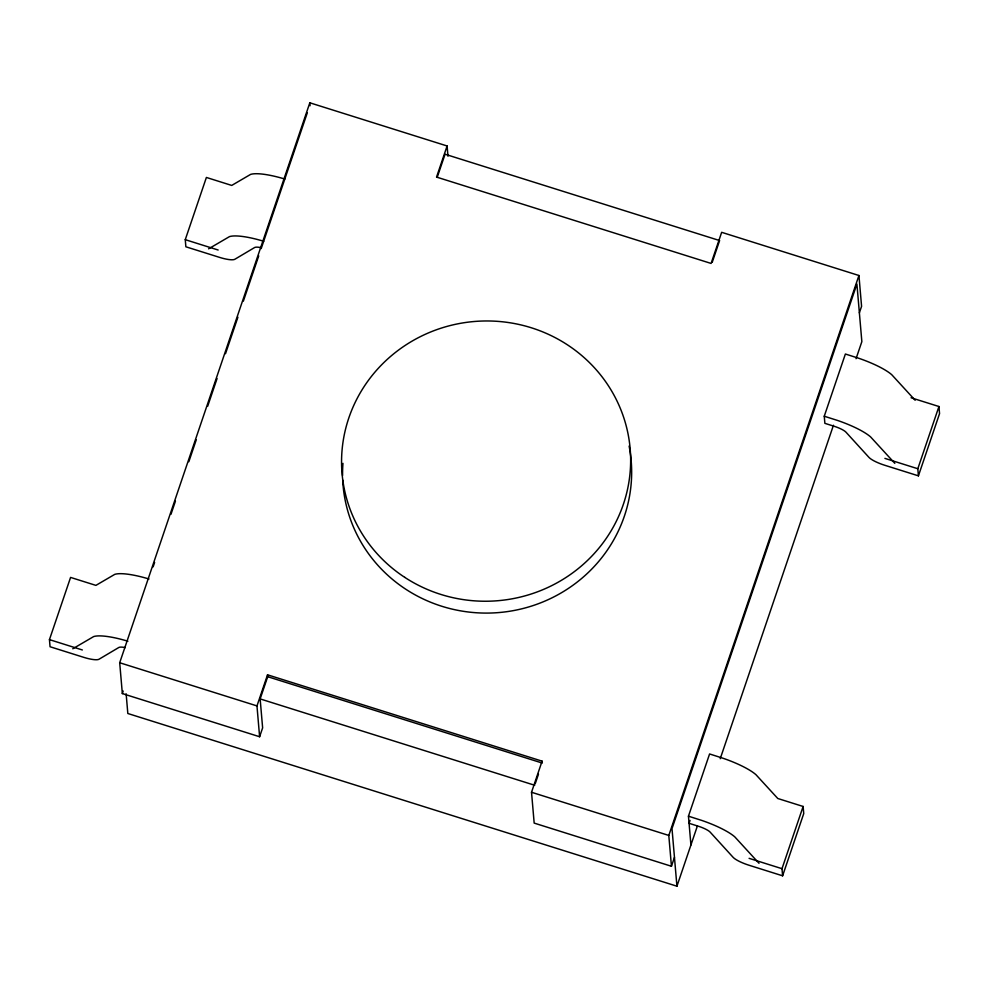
<?xml version="1.0" encoding="UTF-8"?>
<svg xmlns="http://www.w3.org/2000/svg" width="989" height="989" viewBox="0 0 989 989"><rect width="100%" height="100%" fill="white"/><g stroke="black" fill="none" stroke-linecap="round" stroke-linejoin="round"><path stroke-width="1.48" d="M125.331 647.61A12.956 2.942 18.8 0 0 118.804 647.498L99.048 659.218A17.159 3.907 18.8 0 1 83.694 657.326L50.056 646.744L49.45 639.623L70.578 577.415L95.908 585.377L114.761 574.362A41.909 9.531 18.8 0 1 146.681 578.318L149.005 579.01M261.145 247.658A12.956 2.942 18.8 0 0 254.618 247.534L234.85 259.266A17.159 3.907 18.8 0 1 219.509 257.363L185.87 246.793L185.264 239.672L206.392 177.451L231.723 185.425L250.576 174.41A41.909 9.531 18.8 0 1 282.483 178.354L284.82 179.058M267.698 676.699L542.244 763.051L542.083 761.147L267.537 674.807L267.698 676.699L260.144 698.914L262.629 727.855L259.613 736.743L122.339 693.573L119.694 662.741L309.829 102.794L447.102 145.976L447.98 156.25M153.122 566.858L154.618 562.469M170.973 514.292L175.436 501.151M188.825 461.739L196.255 439.833M207.665 406.256L217.073 378.527M225.504 353.703L237.904 317.209M243.356 301.138L258.722 255.891M261.195 248.585L307.307 112.808M122.339 693.573L123.192 691.039M259.613 736.743L256.967 705.911L267.537 674.807M447.102 145.976L436.545 177.08L711.091 263.433L721.661 232.316L858.934 275.498L861.58 306.33L859.379 312.821M437.187 177.39L445.05 154.222L719.609 240.562L712.228 262.283M674.461 857.376L671.444 866.265L534.171 823.095L531.526 792.263L542.083 761.147M535.173 783.881L538.473 774.152M671.444 866.265L668.799 835.433L858.934 275.498M690.928 845.002L688.455 816.185L709.583 753.964L722.971 758.229A41.909 9.531 18.8 0 1 755.955 774.696L777.799 798.506L803.13 806.468L803.736 813.588L782.608 875.809L748.982 865.227A17.159 3.907 18.8 0 1 733.109 857.315L710.189 832.157A12.956 2.942 18.8 0 0 698.209 826.186L689.061 823.305L690.05 820.413M911.079 397.763L938.944 406.516L939.55 413.637L918.422 475.845L884.784 465.275A17.159 3.907 18.8 0 1 868.923 457.351L846.003 432.205A12.956 2.942 18.8 0 0 834.024 426.222L824.875 423.341L824.257 416.233L845.385 354.013L858.773 358.278A41.909 9.531 18.8 0 1 891.769 374.732L915.171 400.261M126.135 693.784L127.828 713.502L676.933 886.206L697.381 825.988M720.227 758.711L833.455 425.245M856.054 358.686L861.852 341.638L856.907 284.041L672.001 828.609L676.933 886.206M782.608 875.809L782.002 868.688L803.13 806.468M918.422 475.845L917.817 468.737L938.944 406.516M208.58 248.832L229.448 236.631A41.909 9.531 18.8 0 1 261.368 240.574L263.692 241.279M72.766 648.784L93.646 636.582A41.909 9.531 18.8 0 1 125.554 640.526L127.89 641.231M824.257 416.233L837.658 420.486A41.909 9.531 18.8 0 1 870.641 436.953L894.822 463.334M884.908 458.389L917.817 468.737M185.264 239.672L218.161 250.019M688.455 816.185L701.844 820.45A41.909 9.531 18.8 0 1 734.827 836.904L759.008 863.286M260.144 698.914L534.703 785.266M749.093 858.341L782.002 868.688M49.45 639.623L82.359 649.971M119.694 662.741L256.967 705.911M531.526 792.263L668.799 835.433M309.829 102.794L310.076 105.736M629.115 446.064A144.579 140.104 -4.9 0 1 503.97 612.043A144.579 140.104 -4.9 0 1 342.713 480.135M342.577 475.536A144.579 140.104 -4.9 0 1 342.96 463.347M404.761 577.366A144.579 140.104 -4.9 0 0 630.253 470.715A144.579 140.104 -4.9 0 0 423.28 335.222A144.579 140.104 -4.9 0 0 404.761 577.366"/></g></svg>
